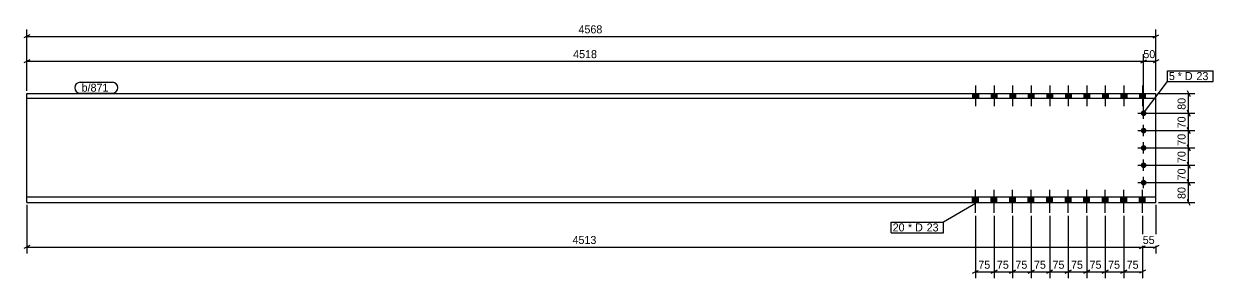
# Model space of a CAD drawing. Header units: millimetres. Extents: x 26 to 14827, y 32 to 1058.
# Drawn here: x 10016 to 14827, y 32 to 1058 of the extents above; entities that cross this region are included whole.
import ezdxf

# ---------------------------------------------------------------- set-up
doc = ezdxf.new("R2010")
doc.units = ezdxf.units.MM
doc.styles.add('Comic Sans MS', font='COMIC.TTF', dxfattribs={"height": 0.2})

msp = doc.modelspace()

# ---------------------------------------------------------------- hatches: boundary and pattern name
at = {"linetype": 'Continuous'}
for points in [[(13877.4, 777.6), (13854.4, 777.6), (13854.4, 756.6), (13877.4, 756.6)], [(13877.5, 777.6), (13854.5, 777.6), (13854.5, 756.6), (13877.5, 756.6)], [(13952.4, 777.6), (13929.4, 777.6), (13929.4, 756.6), (13952.4, 756.6)], [(13952.5, 777.6), (13929.5, 777.6), (13929.5, 756.6), (13952.5, 756.6)], [(14027.4, 777.6), (14004.4, 777.6), (14004.4, 756.6), (14027.4, 756.6)], [(14027.5, 777.6), (14004.5, 777.6), (14004.5, 756.6), (14027.5, 756.6)], [(14102.4, 777.6), (14079.4, 777.6), (14079.4, 756.6), (14102.4, 756.6)], [(14102.5, 777.6), (14079.5, 777.6), (14079.5, 756.6), (14102.5, 756.6)], [(14177.4, 777.6), (14154.4, 777.6), (14154.4, 756.6), (14177.4, 756.6)], [(14177.5, 777.6), (14154.5, 777.6), (14154.5, 756.6), (14177.5, 756.6)], [(14252.4, 777.6), (14229.4, 777.6), (14229.4, 756.6), (14252.4, 756.6)], [(14252.5, 777.6), (14229.5, 777.6), (14229.5, 756.6), (14252.5, 756.6)], [(14327.4, 777.6), (14304.4, 777.6), (14304.4, 756.6), (14327.4, 756.6)], [(14327.5, 777.6), (14304.5, 777.6), (14304.5, 756.6), (14327.5, 756.6)], [(14402.4, 777.6), (14379.4, 777.6), (14379.4, 756.6), (14402.4, 756.6)], [(14402.5, 777.6), (14379.5, 777.6), (14379.5, 756.6), (14402.5, 756.6)], [(14477.4, 777.6), (14454.4, 777.6), (14454.4, 756.6), (14477.4, 756.6)], [(14477.5, 777.6), (14454.5, 777.6), (14454.5, 756.6), (14477.5, 756.6)], [(14552.4, 777.6), (14529.4, 777.6), (14529.4, 756.6), (14552.4, 756.6)], [(14552.5, 777.6), (14529.5, 777.6), (14529.5, 756.6), (14552.5, 756.6)], [(14534.5, 697.6, -1), (14557.5, 697.6, -1)], [(14534.5, 627.6, -1), (14557.5, 627.6, -1)], [(14534.5, 557.6, -1), (14557.5, 557.6, -1)], [(14534.5, 487.6, -1), (14557.5, 487.6, -1)], [(14534.5, 417.6, -1), (14557.5, 417.6, -1)], [(13877.4, 358.6), (13854.4, 358.6), (13854.4, 337.6), (13877.4, 337.6)], [(13877.5, 358.6), (13854.5, 358.6), (13854.5, 337.6), (13877.5, 337.6)], [(13952.4, 358.6), (13929.4, 358.6), (13929.4, 337.6), (13952.4, 337.6)], [(13952.5, 358.6), (13929.5, 358.6), (13929.5, 337.6), (13952.5, 337.6)], [(14027.4, 358.6), (14004.4, 358.6), (14004.4, 337.6), (14027.4, 337.6)], [(14027.5, 358.6), (14004.5, 358.6), (14004.5, 337.6), (14027.5, 337.6)], [(14102.4, 358.6), (14079.4, 358.6), (14079.4, 337.6), (14102.4, 337.6)], [(14102.5, 358.6), (14079.5, 358.6), (14079.5, 337.6), (14102.5, 337.6)], [(14177.4, 358.6), (14154.4, 358.6), (14154.4, 337.6), (14177.4, 337.6)], [(14177.5, 358.6), (14154.5, 358.6), (14154.5, 337.6), (14177.5, 337.6)], [(14252.4, 358.6), (14229.4, 358.6), (14229.4, 337.6), (14252.4, 337.6)], [(14252.5, 358.6), (14229.5, 358.6), (14229.5, 337.6), (14252.5, 337.6)], [(14327.4, 358.6), (14304.4, 358.6), (14304.4, 337.6), (14327.4, 337.6)], [(14327.5, 358.6), (14304.5, 358.6), (14304.5, 337.6), (14327.5, 337.6)], [(14402.4, 358.6), (14379.4, 358.6), (14379.4, 337.6), (14402.4, 337.6)], [(14402.5, 358.6), (14379.5, 358.6), (14379.5, 337.6), (14402.5, 337.6)], [(14477.4, 358.6), (14454.4, 358.6), (14454.4, 337.6), (14477.4, 337.6)], [(14477.5, 358.6), (14454.5, 358.6), (14454.5, 337.6), (14477.5, 337.6)], [(14552.4, 358.6), (14529.4, 358.6), (14529.4, 337.6), (14552.4, 337.6)], [(14552.5, 358.6), (14529.5, 358.6), (14529.5, 337.6), (14552.5, 337.6)]]:
    msp.add_hatch(color=3, dxfattribs=at).paths.add_polyline_path(points)

# ---------------------------------------------------------------- linework, layer by layer
at = {"color": 8, "linetype": 'Continuous'}
for p, q in [((10040, 1013.6), (10016, 1001.6)), ((10028, 787.6), (10028, 1036)), ((14584, 1001.6), (14608, 1013.6)), ((10028, 1007.6), (14596, 1007.6)), ((10028, 787.6), (10028, 936)), ((14546, 707.6), (14546, 936)), ((14596, 787.6), (14596, 936)), ((10040, 913.6), (10016, 901.6)), ((14534, 901.6), (14558, 913.6)), ((14546, 907.6), (14596, 907.6)), ((14608, 913.6), (14584, 901.6)), ((14606, 777.6), (14753.6, 777.6)), ((14722, 789.6), (14734, 765.6)), ((14728, 697.6), (14728, 777.6)), ((14556, 697.6), (14753.6, 697.6)), ((14734, 685.6), (14722, 709.6)), ((14556, 627.6), (14753.6, 627.6)), ((14734, 615.6), (14722, 639.6)), ((14556, 557.6), (14753.6, 557.6)), ((14734, 545.6), (14722, 569.6)), ((14556, 487.6), (14753.6, 487.6)), ((14734, 475.6), (14722, 499.6)), ((14556, 417.6), (14753.6, 417.6)), ((14734, 405.6), (14722, 429.6)), ((14606, 337.6), (14753.6, 337.6)), ((14734, 325.6), (14722, 349.6)), ((10028, 327.6), (10028, 132)), ((14596, 327.6), (14596, 132)), ((13865.9, 283.6), (13865.9, 32)), ((13940.9, 283.6), (13940.9, 32)), ((14015.9, 283.6), (14015.9, 32)), ((14090.9, 283.6), (14090.9, 32)), ((14165.9, 283.6), (14165.9, 32)), ((14240.9, 283.6), (14240.9, 32)), ((14315.9, 283.6), (14315.9, 32)), ((14390.9, 283.6), (14390.9, 32)), ((14465.9, 283.6), (14465.9, 32)), ((14540.9, 283.6), (14540.9, 32)), ((14541, 283.6), (14541, 132)), ((10040, 163.6), (10016, 151.6)), ((10028, 157.6), (14541, 157.6)), ((14529, 151.6), (14553, 163.6)), ((14529, 151.6), (14553, 163.6)), ((14541, 157.6), (14596, 157.6)), ((14608, 163.6), (14584, 151.6)), ((13853.9, 51.6), (13877.9, 63.6)), ((13928.9, 51.6), (13952.9, 63.6)), ((14003.9, 51.6), (14027.9, 63.6)), ((14078.9, 51.6), (14102.9, 63.6)), ((14153.9, 51.6), (14177.9, 63.6)), ((14228.9, 51.6), (14252.9, 63.6)), ((14303.9, 51.6), (14327.9, 63.6)), ((14378.9, 51.6), (14402.9, 63.6)), ((14453.9, 51.6), (14477.9, 63.6)), ((14465.9, 57.6), (14540.9, 57.6)), ((14552.9, 63.6), (14528.9, 51.6))]:
    msp.add_line(p, q, dxfattribs=at)
at = {"color": 7, "linetype": 'Continuous'}
for p, q in [((10028, 337.6), (10028, 777.6)), ((10028, 777.6), (14596, 777.6)), ((14596, 337.6), (14596, 777.6)), ((14596, 756.6), (10028, 756.6)), ((14596, 358.6), (10028, 358.6)), ((10028, 337.6), (14596, 337.6))]:
    msp.add_line(p, q, dxfattribs=at)
at = {"color": 3, "linetype": 'Continuous'}
for p, q in [((13854.4, 777.6), (13854.4, 756.6)), ((13854.5, 777.6), (13854.5, 756.6)), ((13865.9, 809.8), (13865.9, 726.6)), ((13866, 809.8), (13866, 726.6)), ((13877.4, 777.6), (13877.4, 756.6)), ((13877.5, 777.6), (13877.5, 756.6)), ((13929.4, 777.6), (13929.4, 756.6)), ((13929.5, 777.6), (13929.5, 756.6)), ((13940.9, 809.8), (13940.9, 726.6)), ((13941, 809.8), (13941, 726.6)), ((13952.4, 777.6), (13952.4, 756.6)), ((13952.5, 777.6), (13952.5, 756.6)), ((14004.4, 777.6), (14004.4, 756.6)), ((14004.5, 777.6), (14004.5, 756.6)), ((14015.9, 809.8), (14015.9, 726.6)), ((14016, 809.8), (14016, 726.6)), ((14027.4, 777.6), (14027.4, 756.6)), ((14027.5, 777.6), (14027.5, 756.6)), ((14079.4, 777.6), (14079.4, 756.6)), ((14079.5, 777.6), (14079.5, 756.6)), ((14090.9, 809.8), (14090.9, 726.6)), ((14091, 809.8), (14091, 726.6)), ((14102.4, 777.6), (14102.4, 756.6)), ((14102.5, 777.6), (14102.5, 756.6)), ((14154.4, 777.6), (14154.4, 756.6)), ((14154.5, 777.6), (14154.5, 756.6)), ((14165.9, 809.8), (14165.9, 726.6)), ((14166, 809.8), (14166, 726.6)), ((14177.4, 777.6), (14177.4, 756.6)), ((14177.5, 777.6), (14177.5, 756.6)), ((14229.4, 777.6), (14229.4, 756.6)), ((14229.5, 777.6), (14229.5, 756.6)), ((14240.9, 809.8), (14240.9, 726.6)), ((14241, 809.8), (14241, 726.6)), ((14252.4, 777.6), (14252.4, 756.6)), ((14252.5, 777.6), (14252.5, 756.6)), ((14304.4, 777.6), (14304.4, 756.6)), ((14304.5, 777.6), (14304.5, 756.6)), ((14315.9, 809.8), (14315.9, 726.6)), ((14316, 809.8), (14316, 726.6)), ((14327.4, 777.6), (14327.4, 756.6)), ((14327.5, 777.6), (14327.5, 756.6)), ((14379.4, 777.6), (14379.4, 756.6)), ((14379.5, 777.6), (14379.5, 756.6)), ((14390.9, 809.8), (14390.9, 726.6)), ((14391, 809.8), (14391, 726.6)), ((14402.4, 777.6), (14402.4, 756.6)), ((14402.5, 777.6), (14402.5, 756.6)), ((14454.4, 777.6), (14454.4, 756.6)), ((14454.5, 777.6), (14454.5, 756.6)), ((14465.9, 809.8), (14465.9, 726.6)), ((14466, 809.8), (14466, 726.6)), ((14477.4, 777.6), (14477.4, 756.6)), ((14477.5, 777.6), (14477.5, 756.6)), ((14529.4, 777.6), (14529.4, 756.6)), ((14529.5, 777.6), (14529.5, 756.6)), ((14540.9, 809.8), (14540.9, 726.6)), ((14541, 809.8), (14541, 726.6)), ((14552.4, 777.6), (14552.4, 756.6)), ((14552.5, 777.6), (14552.5, 756.6)), ((14523, 697.6), (14569, 697.6)), ((14546, 674.6), (14546, 720.6)), ((14523, 627.6), (14569, 627.6)), ((14546, 604.6), (14546, 650.6)), ((14546, 534.6), (14546, 580.6)), ((14523, 557.6), (14569, 557.6)), ((14523, 487.6), (14569, 487.6)), ((14546, 464.6), (14546, 510.6)), ((14546, 394.6), (14546, 440.6)), ((13865.9, 295.4), (13865.9, 388.6)), ((13866, 295.4), (13866, 388.6)), ((13940.9, 295.4), (13940.9, 388.6)), ((13941, 295.4), (13941, 388.6)), ((14015.9, 295.4), (14015.9, 388.6)), ((14016, 295.4), (14016, 388.6)), ((14090.9, 295.4), (14090.9, 388.6)), ((14091, 295.4), (14091, 388.6)), ((14165.9, 295.4), (14165.9, 388.6)), ((14166, 295.4), (14166, 388.6)), ((14240.9, 295.4), (14240.9, 388.6)), ((14241, 295.4), (14241, 388.6)), ((14315.9, 295.4), (14315.9, 388.6)), ((14316, 295.4), (14316, 388.6)), ((14390.9, 295.4), (14390.9, 388.6)), ((14391, 295.4), (14391, 388.6)), ((14465.9, 295.4), (14465.9, 388.6)), ((14466, 295.4), (14466, 388.6)), ((14523, 417.6), (14569, 417.6)), ((14540.9, 295.4), (14540.9, 388.6)), ((14541, 295.4), (14541, 388.6)), ((13854.4, 337.6), (13854.4, 358.6)), ((13854.5, 337.6), (13854.5, 358.6)), ((13877.4, 337.6), (13877.4, 358.6)), ((13877.5, 337.6), (13877.5, 358.6)), ((13929.4, 337.6), (13929.4, 358.6)), ((13929.5, 337.6), (13929.5, 358.6)), ((13952.4, 337.6), (13952.4, 358.6)), ((13952.5, 337.6), (13952.5, 358.6)), ((14004.4, 337.6), (14004.4, 358.6)), ((14004.5, 337.6), (14004.5, 358.6)), ((14027.4, 337.6), (14027.4, 358.6)), ((14027.5, 337.6), (14027.5, 358.6)), ((14079.4, 337.6), (14079.4, 358.6)), ((14079.5, 337.6), (14079.5, 358.6)), ((14102.4, 337.6), (14102.4, 358.6)), ((14102.5, 337.6), (14102.5, 358.6)), ((14154.4, 337.6), (14154.4, 358.6)), ((14154.5, 337.6), (14154.5, 358.6)), ((14177.4, 337.6), (14177.4, 358.6)), ((14177.5, 337.6), (14177.5, 358.6)), ((14229.4, 337.6), (14229.4, 358.6)), ((14229.5, 337.6), (14229.5, 358.6)), ((14252.4, 337.6), (14252.4, 358.6)), ((14252.5, 337.6), (14252.5, 358.6)), ((14304.4, 337.6), (14304.4, 358.6)), ((14304.5, 337.6), (14304.5, 358.6)), ((14327.4, 337.6), (14327.4, 358.6)), ((14327.5, 337.6), (14327.5, 358.6)), ((14379.4, 337.6), (14379.4, 358.6)), ((14379.5, 337.6), (14379.5, 358.6)), ((14402.4, 337.6), (14402.4, 358.6)), ((14402.5, 337.6), (14402.5, 358.6)), ((14454.4, 337.6), (14454.4, 358.6)), ((14454.5, 337.6), (14454.5, 358.6)), ((14477.4, 337.6), (14477.4, 358.6)), ((14477.5, 337.6), (14477.5, 358.6)), ((14529.4, 337.6), (14529.4, 358.6)), ((14529.5, 337.6), (14529.5, 358.6)), ((14552.4, 337.6), (14552.4, 358.6)), ((14552.5, 337.6), (14552.5, 358.6))]:
    msp.add_line(p, q, dxfattribs=at)

# ---------------------------------------------------------------- wipeouts: each hides what was drawn before it
at = {"color": 0}
for points in [[(14674.3, 831.4), (14674.3, 863.4), (14648.3, 863.4), (14648.3, 831.4)], [(13582.9, 220.6), (13582.9, 252.6), (13530.8, 252.6), (13530.8, 220.6)]]:
    msp.add_wipeout(points, dxfattribs=at)

# ---------------------------------------------------------------- next in the draw order: wipeouts: each hides what was drawn before it
for points in [[(12370.5, 1013.6), (12370.5, 1058.4), (12253.5, 1058.4), (12253.5, 1013.6)], [(14603.5, 913.6), (14603.5, 958.4), (14538.5, 958.4), (14538.5, 913.6)], [(14674.3, 831.4), (14674.3, 863.4), (14648.3, 863.4), (14648.3, 831.4)], [(10368.5, 784.6), (10368.5, 816.6), (10250, 816.6), (10250, 784.6)], [(14722, 770.1), (14677.2, 770.1), (14677.2, 705.1), (14722, 705.1)], [(13582.9, 220.6), (13582.9, 252.6), (13530.8, 252.6), (13530.8, 220.6)], [(12339.6, 163.6), (12339.6, 208.4), (12229.4, 208.4), (12229.4, 163.6)], [(14535.9, 63.6), (14535.9, 108.4), (14470.9, 108.4), (14470.9, 63.6)]]:
    msp.add_wipeout(points, dxfattribs=at)

# ---------------------------------------------------------------- next in the draw order: linework, layer by layer
at = {"color": 8, "linetype": 'Continuous'}
for p, q in [((14596, 787.6), (14596, 1036)), ((14546, 707.6), (14546, 936)), ((10028, 907.6), (14546, 907.6)), ((14534, 901.6), (14558, 913.6)), ((14556, 697.6), (14753.6, 697.6)), ((14722, 709.6), (14734, 685.6)), ((14728, 627.6), (14728, 697.6)), ((14465.9, 283.6), (14465.9, 32)), ((14541, 283.6), (14541, 132)), ((14390.9, 57.6), (14465.9, 57.6)), ((14477.9, 63.6), (14453.9, 51.6))]:
    msp.add_line(p, q, dxfattribs=at)
at = {"color": 7, "linetype": 'Continuous'}
for p, q in [((14642.3, 825.4), (14642.3, 869.4)), ((14546, 697.6), (14642.3, 825.4)), ((13524.8, 214.6), (13524.8, 258.6))]:
    msp.add_line(p, q, dxfattribs=at)

# ---------------------------------------------------------------- next in the draw order: texts
at = {"color": 3, "style": 'Comic Sans MS'}
for s, p in [('4568', (12259.9, 1020)), ('50', (14544.9, 920)), ('4513', (12235.8, 170)), ('75', (14477.3, 70))]:
    msp.add_text(s, height=32.38, dxfattribs=at).set_placement(p)
msp.add_text('80', height=32.38, rotation=90.0002, dxfattribs=at).set_placement((14715.6, 711.5))

# ---------------------------------------------------------------- next in the draw order: wipeouts: each hides what was drawn before it
at = {"color": 0}
for points in [[(14750.1, 831.4), (14750.1, 863.4), (14683.9, 863.4), (14683.9, 831.4)], [(10368.5, 784.6), (10368.5, 816.6), (10250, 816.6), (10250, 784.6)], [(13658.7, 220.6), (13658.7, 252.6), (13592.5, 252.6), (13592.5, 220.6)]]:
    msp.add_wipeout(points, dxfattribs=at)

# ---------------------------------------------------------------- next in the draw order: linework, layer by layer
at = {"color": 7, "linetype": 'Continuous'}
for p, q in [((10244, 822.6), (10374.5, 822.6)), ((10244, 778.6), (10374.5, 778.6))]:
    msp.add_line(p, q, dxfattribs=at)
for centre, start, end in [((10244, 800.6), 90, 270), ((10374.5, 800.6), 270, 90)]:
    msp.add_arc(centre, 22, start, end, dxfattribs=at)

# ---------------------------------------------------------------- next in the draw order: texts
at = {"color": 3, "style": 'Comic Sans MS'}
msp.add_text('b/871', height=32.38, dxfattribs=at).set_placement((10250, 784.6))

# ---------------------------------------------------------------- next in the draw order: wipeouts: each hides what was drawn before it
at = {"color": 0}
for points in [[(12342.1, 913.6), (12342.1, 958.4), (12231.9, 958.4), (12231.9, 913.6)], [(14750.1, 831.4), (14750.1, 863.4), (14683.9, 863.4), (14683.9, 831.4)], [(14722, 695.1), (14677.2, 695.1), (14677.2, 630.1), (14722, 630.1)], [(13658.7, 220.6), (13658.7, 252.6), (13592.5, 252.6), (13592.5, 220.6)], [(14601, 163.6), (14601, 208.4), (14536, 208.4), (14536, 163.6)], [(14460.9, 63.6), (14460.9, 108.4), (14395.9, 108.4), (14395.9, 63.6)]]:
    msp.add_wipeout(points, dxfattribs=at)

# ---------------------------------------------------------------- next in the draw order: linework, layer by layer
at = {"color": 8, "linetype": 'Continuous'}
for p, q in [((14556, 627.6), (14753.6, 627.6)), ((14722, 639.6), (14734, 615.6)), ((14728, 557.6), (14728, 627.6)), ((14390.9, 283.6), (14390.9, 32)), ((14315.9, 57.6), (14390.9, 57.6)), ((14402.9, 63.6), (14378.9, 51.6))]:
    msp.add_line(p, q, dxfattribs=at)

# ---------------------------------------------------------------- next in the draw order: texts
at = {"color": 3, "style": 'Comic Sans MS'}
for s, height, p in [('4518', 32.38, (12238.3, 920)), ('5', 32.4, (14648.3, 831.4)), ('20', 32.38, (13530.8, 220.6)), ('55', 32.38, (14542.4, 170)), ('75', 32.38, (14402.3, 70))]:
    msp.add_text(s, height=height, dxfattribs=at).set_placement(p)
msp.add_text('70', height=32.38, rotation=90.0002, dxfattribs=at).set_placement((14715.6, 636.5))

# ---------------------------------------------------------------- next in the draw order: wipeouts: each hides what was drawn before it
at = {"color": 0}
for points in [[(14811.9, 831.4), (14811.9, 863.4), (14759.7, 863.4), (14759.7, 831.4)], [(13720.4, 220.6), (13720.4, 252.6), (13668.3, 252.6), (13668.3, 220.6)]]:
    msp.add_wipeout(points, dxfattribs=at)

# ---------------------------------------------------------------- next in the draw order: wipeouts: each hides what was drawn before it
for points in [[(14811.9, 831.4), (14811.9, 863.4), (14759.7, 863.4), (14759.7, 831.4)], [(14722, 625.1), (14677.2, 625.1), (14677.2, 560.1), (14722, 560.1)], [(13720.4, 220.6), (13720.4, 252.6), (13668.3, 252.6), (13668.3, 220.6)], [(14385.9, 63.6), (14385.9, 108.4), (14320.9, 108.4), (14320.9, 63.6)]]:
    msp.add_wipeout(points, dxfattribs=at)

# ---------------------------------------------------------------- next in the draw order: linework, layer by layer
at = {"color": 7, "linetype": 'Continuous'}
for p, q in [((14642.3, 869.4), (14827.5, 869.4)), ((14827.5, 825.4), (14827.5, 869.4)), ((14642.3, 825.4), (14827.5, 825.4)), ((13865.9, 333.6), (13736, 258.6)), ((13524.8, 258.6), (13736, 258.6)), ((13736, 214.6), (13736, 258.6)), ((13524.8, 214.6), (13736, 214.6))]:
    msp.add_line(p, q, dxfattribs=at)
at = {"color": 8, "linetype": 'Continuous'}
for p, q in [((14556, 557.6), (14753.6, 557.6)), ((14722, 569.6), (14734, 545.6)), ((14728, 487.6), (14728, 557.6)), ((14315.9, 283.6), (14315.9, 32)), ((14240.9, 57.6), (14315.9, 57.6)), ((14327.9, 63.6), (14303.9, 51.6))]:
    msp.add_line(p, q, dxfattribs=at)

# ---------------------------------------------------------------- next in the draw order: texts
at = {"color": 3, "style": 'Comic Sans MS'}
for s, p in [('* D', (14683.9, 831.4)), ('23', (14759.7, 831.4)), ('* D', (13592.5, 220.6)), ('23', (13668.3, 220.6)), ('75', (14327.3, 70))]:
    msp.add_text(s, height=32.38, dxfattribs=at).set_placement(p)
msp.add_text('70', height=32.38, rotation=90.0002, dxfattribs=at).set_placement((14715.6, 566.5))

# ---------------------------------------------------------------- next in the draw order: wipeouts: each hides what was drawn before it
at = {"color": 0}
for points in [[(14722, 555.1), (14677.2, 555.1), (14677.2, 490.1), (14722, 490.1)], [(14310.9, 63.6), (14310.9, 108.4), (14245.9, 108.4), (14245.9, 63.6)]]:
    msp.add_wipeout(points, dxfattribs=at)

# ---------------------------------------------------------------- next in the draw order: linework, layer by layer
at = {"color": 8, "linetype": 'Continuous'}
for p, q in [((14556, 487.6), (14753.6, 487.6)), ((14722, 499.6), (14734, 475.6)), ((14728, 417.6), (14728, 487.6)), ((14240.9, 283.6), (14240.9, 32)), ((14165.9, 57.6), (14240.9, 57.6)), ((14252.9, 63.6), (14228.9, 51.6))]:
    msp.add_line(p, q, dxfattribs=at)

# ---------------------------------------------------------------- next in the draw order: texts
at = {"color": 3, "style": 'Comic Sans MS'}
msp.add_text('70', height=32.38, rotation=90.0002, dxfattribs=at).set_placement((14715.6, 496.5))
msp.add_text('75', height=32.38, dxfattribs=at).set_placement((14252.3, 70))

# ---------------------------------------------------------------- next in the draw order: wipeouts: each hides what was drawn before it
at = {"color": 0}
for points in [[(14722, 485.1), (14677.2, 485.1), (14677.2, 420.1), (14722, 420.1)], [(14235.9, 63.6), (14235.9, 108.4), (14170.9, 108.4), (14170.9, 63.6)]]:
    msp.add_wipeout(points, dxfattribs=at)

# ---------------------------------------------------------------- next in the draw order: linework, layer by layer
at = {"color": 8, "linetype": 'Continuous'}
for p, q in [((14556, 417.6), (14753.6, 417.6)), ((14722, 429.6), (14734, 405.6)), ((14728, 337.6), (14728, 417.6)), ((14165.9, 283.6), (14165.9, 32)), ((14090.9, 57.6), (14165.9, 57.6)), ((14177.9, 63.6), (14153.9, 51.6))]:
    msp.add_line(p, q, dxfattribs=at)

# ---------------------------------------------------------------- next in the draw order: texts
at = {"color": 3, "style": 'Comic Sans MS'}
msp.add_text('70', height=32.38, rotation=90.0002, dxfattribs=at).set_placement((14715.6, 426.5))
msp.add_text('75', height=32.38, dxfattribs=at).set_placement((14177.3, 70))

# ---------------------------------------------------------------- next in the draw order: wipeouts: each hides what was drawn before it
at = {"color": 0}
for points in [[(14722, 410.1), (14677.2, 410.1), (14677.2, 345.1), (14722, 345.1)], [(14160.9, 63.6), (14160.9, 108.4), (14095.9, 108.4), (14095.9, 63.6)]]:
    msp.add_wipeout(points, dxfattribs=at)

# ---------------------------------------------------------------- next in the draw order: linework, layer by layer
at = {"color": 8, "linetype": 'Continuous'}
for p, q in [((14090.9, 283.6), (14090.9, 32)), ((14015.9, 57.6), (14090.9, 57.6)), ((14102.9, 63.6), (14078.9, 51.6))]:
    msp.add_line(p, q, dxfattribs=at)

# ---------------------------------------------------------------- next in the draw order: texts
at = {"color": 3, "style": 'Comic Sans MS'}
msp.add_text('80', height=32.38, rotation=90.0002, dxfattribs=at).set_placement((14715.6, 351.5))
msp.add_text('75', height=32.38, dxfattribs=at).set_placement((14102.3, 70))

# ---------------------------------------------------------------- next in the draw order: wipeouts: each hides what was drawn before it
at = {"color": 0}
msp.add_wipeout([(14085.9, 63.6), (14085.9, 108.4), (14020.9, 108.4), (14020.9, 63.6)], dxfattribs=at)

# ---------------------------------------------------------------- next in the draw order: linework, layer by layer
at = {"color": 8, "linetype": 'Continuous'}
for p, q in [((14015.9, 283.6), (14015.9, 32)), ((13940.9, 57.6), (14015.9, 57.6)), ((14027.9, 63.6), (14003.9, 51.6))]:
    msp.add_line(p, q, dxfattribs=at)

# ---------------------------------------------------------------- next in the draw order: texts
at = {"color": 3, "style": 'Comic Sans MS'}
msp.add_text('75', height=32.38, dxfattribs=at).set_placement((14027.3, 70))

# ---------------------------------------------------------------- next in the draw order: wipeouts: each hides what was drawn before it
at = {"color": 0}
msp.add_wipeout([(14010.9, 63.6), (14010.9, 108.4), (13945.9, 108.4), (13945.9, 63.6)], dxfattribs=at)

# ---------------------------------------------------------------- next in the draw order: linework, layer by layer
at = {"color": 8, "linetype": 'Continuous'}
for p, q in [((13940.9, 283.6), (13940.9, 32)), ((13865.9, 57.6), (13940.9, 57.6)), ((13952.9, 63.6), (13928.9, 51.6))]:
    msp.add_line(p, q, dxfattribs=at)

# ---------------------------------------------------------------- next in the draw order: texts
at = {"color": 3, "style": 'Comic Sans MS'}
msp.add_text('75', height=32.38, dxfattribs=at).set_placement((13952.3, 70))

# ---------------------------------------------------------------- next in the draw order: wipeouts: each hides what was drawn before it
at = {"color": 0}
msp.add_wipeout([(13935.9, 63.6), (13935.9, 108.4), (13870.9, 108.4), (13870.9, 63.6)], dxfattribs=at)

# ---------------------------------------------------------------- next in the draw order: texts
at = {"color": 3, "style": 'Comic Sans MS'}
msp.add_text('75', height=32.38, dxfattribs=at).set_placement((13877.3, 70))

doc.saveas('drawing.dxf')
